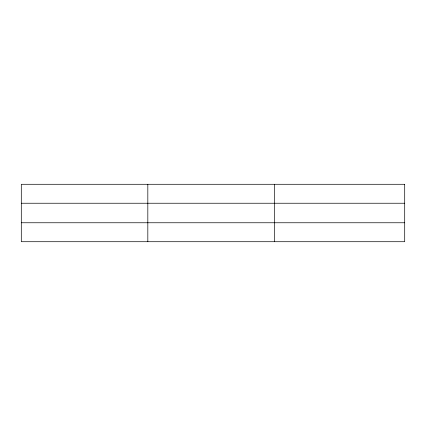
<?xml version="1.0" encoding="UTF-8"?>
<svg xmlns="http://www.w3.org/2000/svg" width="426" height="426" viewBox="0 0 426 426"><rect width="100%" height="100%" fill="white"/><g stroke="black" fill="none" stroke-linecap="round" stroke-linejoin="round"><path stroke-width="0.64" d="M147.822 184.288L147.822 241.712M274.344 184.288L274.344 241.712M21.3 203.239L404.7 203.239M21.3 222.761L404.7 222.761M404.7 184.288L404.7 241.712L21.3 241.712L21.3 184.288L404.7 184.288"/></g></svg>
